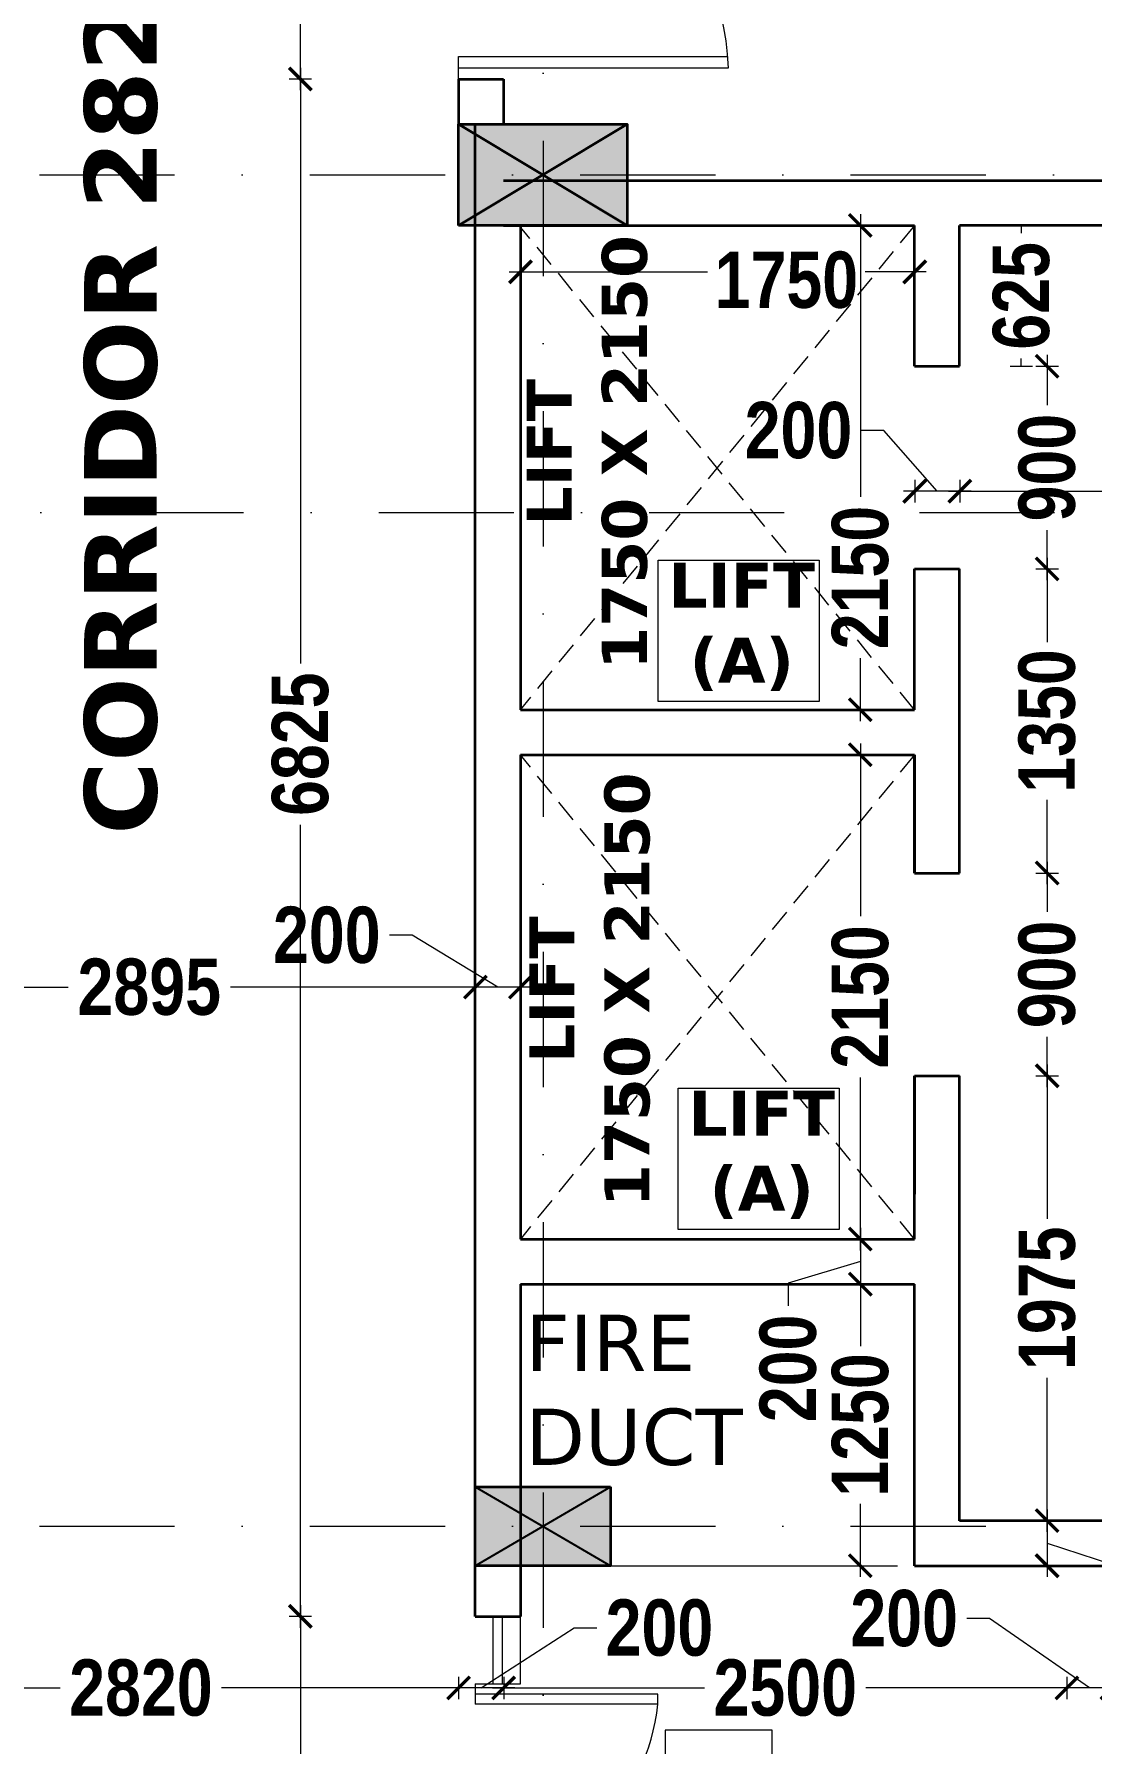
# Model space of a CAD drawing. Header units: millimetres. Extents: x -3092155 to 4513934, y -12317808 to 1850003.
# Drawn here: x -402592 to -397898, y -5524752 to -5517162 of the extents above; entities that cross this region are included whole.
import ezdxf

# ---------------------------------------------------------------- set-up
doc = ezdxf.new("R2010")
doc.units = ezdxf.units.MM
doc.header["$LTSCALE"] = 2
doc.header["$MEASUREMENT"] = 0
doc.header["$PDMODE"] = 34
doc.header["$PDSIZE"] = 500
doc.linetypes.add('DASHDOT', pattern=[1, 0.5, -0.25, 0, -0.25])
doc.linetypes.add('HIDDEN', pattern=[0.375, 0.25, -0.125])
for name, color, linetype, lineweight in [('coloumn', 10, 'Continuous', 35), ('D DIM', 250, 'Continuous', 9), ('DOOR', 27, 'Continuous', 5), ('DW2', 10, 'Continuous', 9), ('glass', 5, 'Continuous', 15), ('GRID', 251, 'DASHDOT', 5), ('SILL', 74, 'Continuous', 9), ('STAIR', 252, 'Continuous', 9), ('TEXT', 7, 'Continuous', 13), ('W1', 162, 'Continuous', 5), ('WAll', 250, 'Continuous', 35)]:
    doc.layers.add(name, color=color, linetype=linetype, lineweight=lineweight)
doc.styles.add('INNER DIM', font='ARIALNB.TTF', dxfattribs={"height": 250})
doc.styles.add('style2', font='verdana.ttf')
doc.dimstyles.new('external final', dxfattribs={"dimscale": 0, "dimtxt": 250, "dimasz": 100, "dimexe": 50, "dimexo": 50, "dimgap": 50, "dimtad": 0, "dimdec": 0, "dimzin": 0, "dimdsep": 46, "dimtxsty": 'INNER DIM', "dimblk": 'ARCHTICK', "dimcen": 100, "dimdle": 50, "dimclrd": 256, "dimclre": 256, "dimclrt": 256, "dimadec": 0, "dimazin": 0, "dimtfac": 1, "dimtdec": 0, "dimtix": 1, "dimtmove": 1, "dimatfit": 3, "dimfxl": 50, "dimfxlon": 1, "dimtolj": 1, "dimtzin": 0, "dimlwd": -1, "dimlwe": -1, "dimarcsym": 1})

# ---------------------------------------------------------------- blocks, each defined once
blk = doc.blocks.new('A$C378B1DF0')
at = {"layer": 'DOOR', "ltscale": 0.1}
for p, q in [((1100, 0), (1100, 1195.8)), ((1150, 0), (1150, 1199)), ((1200, 0), (1100, 0))]:
    blk.add_line(p, q, dxfattribs=at)
blk.add_arc((1200, 0), 1200, 92.38802, 180, dxfattribs=at)
blk = doc.blocks.new('1000 DOOR R')
at = {"layer": 'DOOR', "color": 252, "ltscale": 200}
for p, q in [((-900, -900), (0, -900)), ((-900, -900), (-900, -950)), ((0, -1000), (0, -900)), ((-900, -950), (0, -950))]:
    blk.add_line(p, q, dxfattribs=at)
blk.add_arc((96.2, -1003), 1001.5, 95.46124, 174.09882, dxfattribs=at)
blk = doc.blocks.new('A$C44E84F5B')
at = {"layer": 'SILL', "ltscale": 0.1, "extrusion": (0, 0, -1), "xscale": -0.8999999999990947, "yscale": 0.8999999999990947, "zscale": -0.900000000403865, "rotation": 180}
blk.add_blockref('1000 DOOR R', (0, 900), dxfattribs=at)
at = {"layer": 'SILL', "ltscale": 0.1, "extrusion": (0, 0, -1), "xscale": 0.8999999999990947, "yscale": 0.8999999999990947, "zscale": -0.900000000403865}
blk.add_blockref('1000 DOOR R', (0, 900), dxfattribs=at)
blk = doc.blocks.new('_ArchTick')
at = {"color": 0, "linetype": 'ByBlock', "const_width": 0.15}
blk.add_lwpolyline([(-0.5, -0.5), (0.5, 0.5)], dxfattribs=at)
blk = doc.blocks.new('*D337')
at = {"layer": 'D DIM', "ltscale": 100, "transparency": 16777216}
for p, q in [((-398352.8, -5524195.2), (-398452.8, -5524195.2)), ((-397908.5, -5524503.7), (-398352.8, -5524195.2)), ((-398008.5, -5524453.7), (-398008.5, -5524553.7)), ((-397808.5, -5524453.7), (-397808.5, -5524553.7)), ((-397758.5, -5524503.7), (-398058.5, -5524503.7))]:
    blk.add_line(p, q, dxfattribs=at)
at = {"layer": 'Defpoints', "color": 0, "lineweight": 50, "ltscale": 100, "transparency": 16777216}
for p in [(-398008.5, -5523961.2), (-397808.5, -5523961.2), (-398008.5, -5524503.7)]:
    blk.add_point(p, dxfattribs=at)
at = {"layer": 'D DIM', "ltscale": 100, "transparency": 16777216, "xscale": 100, "yscale": 100, "zscale": 100, "rotation": 180}
blk.add_blockref('_ArchTick', (-398008.5, -5524503.7), dxfattribs=at)
at = {"layer": 'D DIM', "ltscale": 100, "transparency": 16777216, "xscale": 100, "yscale": 100, "zscale": 100}
blk.add_blockref('_ArchTick', (-397808.5, -5524503.7), dxfattribs=at)
at = {"layer": 'D DIM', "ltscale": 100, "transparency": 16777216, "insert": (-398731.1, -5524195.2), "char_height": 250, "attachment_point": 5, "style": 'INNER DIM'}
blk.add_mtext('\\A1;200', dxfattribs=at)
blk = doc.blocks.new('*D338')
at = {"layer": 'D DIM', "ltscale": 100, "transparency": 16777216}
for p, q in [((-400508.5, -5524453.7), (-400508.5, -5524553.7)), ((-398008.5, -5524453.7), (-398008.5, -5524553.7)), ((-400558.5, -5524503.7), (-399616.5, -5524503.7)), ((-397958.5, -5524503.7), (-398900.5, -5524503.7))]:
    blk.add_line(p, q, dxfattribs=at)
at = {"layer": 'Defpoints', "color": 0, "lineweight": 50, "ltscale": 100, "transparency": 16777216}
for p in [(-400508.5, -5523961.2), (-398008.5, -5523961.2), (-400508.5, -5524503.7)]:
    blk.add_point(p, dxfattribs=at)
at = {"layer": 'D DIM', "ltscale": 100, "transparency": 16777216, "xscale": 100, "yscale": 100, "zscale": 100, "rotation": 180}
blk.add_blockref('_ArchTick', (-400508.5, -5524503.7), dxfattribs=at)
at = {"layer": 'D DIM', "ltscale": 100, "transparency": 16777216, "xscale": 100, "yscale": 100, "zscale": 100}
blk.add_blockref('_ArchTick', (-398008.5, -5524503.7), dxfattribs=at)
at = {"layer": 'D DIM', "ltscale": 100, "transparency": 16777216, "insert": (-399258.5, -5524503.7), "char_height": 250, "attachment_point": 5, "style": 'INNER DIM'}
blk.add_mtext('\\A1;2500', dxfattribs=at)
blk = doc.blocks.new('*D339')
at = {"layer": 'D DIM', "ltscale": 100, "transparency": 16777216}
for p, q in [((-400608.5, -5524503.7), (-400195.6, -5524237.4)), ((-400195.6, -5524237.4), (-400095.6, -5524237.4)), ((-400708.5, -5524453.7), (-400708.5, -5524553.7)), ((-400508.5, -5524453.7), (-400508.5, -5524553.7)), ((-400458.5, -5524503.7), (-400758.5, -5524503.7))]:
    blk.add_line(p, q, dxfattribs=at)
at = {"layer": 'Defpoints', "color": 0, "lineweight": 50, "ltscale": 100, "transparency": 16777216}
for p in [(-400508.5, -5523961.2), (-400708.5, -5524186.2), (-400708.5, -5524503.7)]:
    blk.add_point(p, dxfattribs=at)
at = {"layer": 'D DIM', "ltscale": 100, "transparency": 16777216, "xscale": 100, "yscale": 100, "zscale": 100, "rotation": 180}
blk.add_blockref('_ArchTick', (-400708.5, -5524503.7), dxfattribs=at)
at = {"layer": 'D DIM', "ltscale": 100, "transparency": 16777216, "xscale": 100, "yscale": 100, "zscale": 100}
blk.add_blockref('_ArchTick', (-400508.5, -5524503.7), dxfattribs=at)
at = {"layer": 'D DIM', "ltscale": 100, "transparency": 16777216, "insert": (-399817.3, -5524237.4), "char_height": 250, "attachment_point": 5, "style": 'INNER DIM'}
blk.add_mtext('\\A1;200', dxfattribs=at)
blk = doc.blocks.new('*D340')
at = {"layer": 'D DIM', "ltscale": 100, "transparency": 16777216}
for p, q in [((-403528.5, -5524453.7), (-403528.5, -5524553.7)), ((-400708.5, -5524453.7), (-400708.5, -5524553.7)), ((-403578.5, -5524503.7), (-402476.5, -5524503.7)), ((-400658.5, -5524503.7), (-401760.5, -5524503.7))]:
    blk.add_line(p, q, dxfattribs=at)
at = {"layer": 'Defpoints', "color": 0, "lineweight": 50, "ltscale": 100, "transparency": 16777216}
for p in [(-403528.5, -5524011.2), (-400708.5, -5524186.2), (-403528.5, -5524503.7)]:
    blk.add_point(p, dxfattribs=at)
at = {"layer": 'D DIM', "ltscale": 100, "transparency": 16777216, "xscale": 100, "yscale": 100, "zscale": 100, "rotation": 180}
blk.add_blockref('_ArchTick', (-403528.5, -5524503.7), dxfattribs=at)
at = {"layer": 'D DIM', "ltscale": 100, "transparency": 16777216, "xscale": 100, "yscale": 100, "zscale": 100}
blk.add_blockref('_ArchTick', (-400708.5, -5524503.7), dxfattribs=at)
at = {"layer": 'D DIM', "ltscale": 100, "transparency": 16777216, "insert": (-402118.5, -5524503.7), "char_height": 250, "attachment_point": 5, "style": 'INNER DIM'}
blk.add_mtext('\\A1;2820', dxfattribs=at)
blk = doc.blocks.new('*D373')
at = {"layer": 'D DIM', "ltscale": 100, "transparency": 16777216}
for p, q in [((-397232.9, -5511711.2), (-397232.9, -5514430.7)), ((-397282.9, -5511761.2), (-397182.9, -5511761.2)), ((-397232.9, -5517861.2), (-397232.9, -5515141.7)), ((-397282.9, -5517811.2), (-397182.9, -5517811.2))]:
    blk.add_line(p, q, dxfattribs=at)
at = {"layer": 'Defpoints', "color": 0, "lineweight": 50, "ltscale": 100, "transparency": 16777216}
for p in [(-398008.1, -5511761.2), (-397232.9, -5511761.2), (-397814.7, -5517811.2)]:
    blk.add_point(p, dxfattribs=at)
at = {"layer": 'D DIM', "ltscale": 100, "transparency": 16777216, "xscale": 100, "yscale": 100, "zscale": 100}
for p, rotation in [((-397232.9, -5511761.2), 90), ((-397232.9, -5517811.2), 270)]:
    blk.add_blockref('_ArchTick', p, dxfattribs=dict(at, rotation=rotation))
at = {"layer": 'D DIM', "ltscale": 100, "transparency": 16777216, "insert": (-397232.9, -5514786.2), "char_height": 250, "attachment_point": 5, "rotation": 90, "style": 'INNER DIM'}
blk.add_mtext('\\A1;6050', dxfattribs=at)
blk = doc.blocks.new('*D509')
at = {"layer": 'D DIM', "ltscale": 100, "transparency": 16777216}
for p, q in [((-401410.8, -5524136.2), (-401410.8, -5525028.2)), ((-401360.8, -5524186.2), (-401460.8, -5524186.2)), ((-401410.8, -5526636.2), (-401410.8, -5525744.2)), ((-401360.8, -5526586.2), (-401460.8, -5526586.2))]:
    blk.add_line(p, q, dxfattribs=at)
at = {"layer": 'Defpoints', "color": 0, "lineweight": 50, "ltscale": 100, "transparency": 16777216}
for p in [(-401410.8, -5524186.2), (-400708.5, -5524186.2), (-400708.5, -5526586.2)]:
    blk.add_point(p, dxfattribs=at)
at = {"layer": 'D DIM', "ltscale": 100, "transparency": 16777216, "xscale": 100, "yscale": 100, "zscale": 100}
for p, rotation in [((-401410.8, -5524186.2), 90), ((-401410.8, -5526586.2), 270)]:
    blk.add_blockref('_ArchTick', p, dxfattribs=dict(at, rotation=rotation))
at = {"layer": 'D DIM', "ltscale": 100, "transparency": 16777216, "insert": (-401410.8, -5525386.2), "char_height": 250, "attachment_point": 5, "rotation": 90, "style": 'INNER DIM'}
blk.add_mtext('\\A1;2400', dxfattribs=at)
blk = doc.blocks.new('*D510')
at = {"layer": 'D DIM', "ltscale": 100, "transparency": 16777216}
for p, q in [((-401410.8, -5517311.2), (-401410.8, -5519955.8)), ((-401360.8, -5517361.2), (-401460.8, -5517361.2)), ((-401410.8, -5524236.2), (-401410.8, -5520672.1)), ((-401360.8, -5524186.2), (-401460.8, -5524186.2))]:
    blk.add_line(p, q, dxfattribs=at)
at = {"layer": 'Defpoints', "color": 0, "lineweight": 50, "ltscale": 100, "transparency": 16777216}
for p in [(-401410.8, -5517361.2), (-400708.5, -5517361.2), (-400708.5, -5524186.2)]:
    blk.add_point(p, dxfattribs=at)
at = {"layer": 'D DIM', "ltscale": 100, "transparency": 16777216, "xscale": 100, "yscale": 100, "zscale": 100}
for p, rotation in [((-401410.8, -5517361.2), 90), ((-401410.8, -5524186.2), 270)]:
    blk.add_blockref('_ArchTick', p, dxfattribs=dict(at, rotation=rotation))
at = {"layer": 'D DIM', "ltscale": 100, "transparency": 16777216, "insert": (-401410.8, -5520314), "char_height": 250, "attachment_point": 5, "rotation": 90, "style": 'INNER DIM'}
blk.add_mtext('\\A1;6825', dxfattribs=at)
blk = doc.blocks.new('*D511')
at = {"layer": 'D DIM', "ltscale": 100, "transparency": 16777216}
for p, q in [((-401410.8, -5516111.2), (-401410.8, -5516411)), ((-401360.8, -5516161.2), (-401460.8, -5516161.2)), ((-401410.8, -5517411.2), (-401410.8, -5517111.4)), ((-401360.8, -5517361.2), (-401460.8, -5517361.2))]:
    blk.add_line(p, q, dxfattribs=at)
at = {"layer": 'Defpoints', "color": 0, "lineweight": 50, "ltscale": 100, "transparency": 16777216}
for p in [(-401410.8, -5516161.2), (-400708.5, -5516161.2), (-400708.5, -5517361.2)]:
    blk.add_point(p, dxfattribs=at)
at = {"layer": 'D DIM', "ltscale": 100, "transparency": 16777216, "xscale": 100, "yscale": 100, "zscale": 100}
for p, rotation in [((-401410.8, -5516161.2), 90), ((-401410.8, -5517361.2), 270)]:
    blk.add_blockref('_ArchTick', p, dxfattribs=dict(at, rotation=rotation))
at = {"layer": 'D DIM', "ltscale": 100, "transparency": 16777216, "insert": (-401410.8, -5516761.2), "char_height": 250, "attachment_point": 5, "rotation": 90, "style": 'INNER DIM'}
blk.add_mtext('\\A1;1200', dxfattribs=at)
blk = doc.blocks.new('S.F')
at = {"layer": 'coloumn', "ltscale": 100}
for points in [[(85710.5, -5826206.2), (85710.5, -5825756.2), (84960.5, -5825756.2), (84960.5, -5826206.2)], [(85635.5, -5831806.2), (85635.5, -5832156.2), (85035.5, -5832156.2), (85035.5, -5831806.2)]]:
    blk.add_hatch(color=256, dxfattribs=at).paths.add_polyline_path(points)
for p, q in [((84960.5, -5826206.2), (84960.5, -5825756.2)), ((84960.5, -5825756.2), (85710.5, -5825756.2)), ((85710.5, -5825756.2), (85710.5, -5826206.2)), ((85710.5, -5826206.2), (84960.5, -5826206.2))]:
    blk.add_line(p, q, dxfattribs=at)
at = {"layer": 'coloumn', "lineweight": 25, "ltscale": 100}
for p, q in [((85035.5, -5832156.2), (85635.5, -5831806.2)), ((85035.5, -5831806.2), (85635.5, -5832156.2))]:
    blk.add_line(p, q, dxfattribs=at)
at = {"layer": 'coloumn', "ltscale": 100}
blk.add_lwpolyline([(85710.5, -5826206.2), (84960.5, -5825756.2), (85710.5, -5825756.2), (84960.5, -5826206.2)], dxfattribs=at)
blk.add_lwpolyline([(85635.5, -5831806.2), (85635.5, -5832156.2), (85035.5, -5832156.2), (85035.5, -5831806.2)], close=True, dxfattribs=at)
blk = doc.blocks.new('*D1051')
at = {"layer": 'D DIM', "ltscale": 100, "transparency": 16777216}
for p, q in [((-400915.2, -5521162.1), (-401015.2, -5521162.1)), ((-400533.8, -5521392.5), (-400915.2, -5521162.1)), ((-400633.6, -5521342.5), (-400633.6, -5521442.5)), ((-400433.9, -5521342.5), (-400433.9, -5521442.5)), ((-400383.9, -5521392.5), (-400683.6, -5521392.5))]:
    blk.add_line(p, q, dxfattribs=at)
at = {"layer": 'Defpoints', "color": 0, "lineweight": 50, "ltscale": 100, "transparency": 16777216}
for p in [(-400633.6, -5520583.4), (-400433.9, -5520611.2), (-400633.6, -5521392.5)]:
    blk.add_point(p, dxfattribs=at)
at = {"layer": 'D DIM', "ltscale": 100, "transparency": 16777216, "xscale": 100, "yscale": 100, "zscale": 100, "rotation": 180}
blk.add_blockref('_ArchTick', (-400633.6, -5521392.5), dxfattribs=at)
at = {"layer": 'D DIM', "ltscale": 100, "transparency": 16777216, "xscale": 100, "yscale": 100, "zscale": 100}
blk.add_blockref('_ArchTick', (-400433.9, -5521392.5), dxfattribs=at)
at = {"layer": 'D DIM', "ltscale": 100, "transparency": 16777216, "insert": (-401293.6, -5521162.1), "char_height": 250, "attachment_point": 5, "style": 'INNER DIM'}
blk.add_mtext('\\A1;200', dxfattribs=at)
blk = doc.blocks.new('*D1052')
at = {"layer": 'D DIM', "ltscale": 100, "transparency": 16777216}
for p, q in [((-403529.4, -5521342.5), (-403529.4, -5521442.5)), ((-400633.6, -5521342.5), (-400633.6, -5521442.5)), ((-403579.4, -5521392.5), (-402442.1, -5521392.5)), ((-400583.6, -5521392.5), (-401720.9, -5521392.5))]:
    blk.add_line(p, q, dxfattribs=at)
at = {"layer": 'Defpoints', "color": 0, "lineweight": 50, "ltscale": 100, "transparency": 16777216}
for p in [(-403529.4, -5520411.2), (-400633.6, -5520583.4), (-403529.4, -5521392.5)]:
    blk.add_point(p, dxfattribs=at)
at = {"layer": 'D DIM', "ltscale": 100, "transparency": 16777216, "xscale": 100, "yscale": 100, "zscale": 100, "rotation": 180}
blk.add_blockref('_ArchTick', (-403529.4, -5521392.5), dxfattribs=at)
at = {"layer": 'D DIM', "ltscale": 100, "transparency": 16777216, "xscale": 100, "yscale": 100, "zscale": 100}
blk.add_blockref('_ArchTick', (-400633.6, -5521392.5), dxfattribs=at)
at = {"layer": 'D DIM', "ltscale": 100, "transparency": 16777216, "insert": (-402081.5, -5521392.5), "char_height": 250, "attachment_point": 5, "style": 'INNER DIM'}
blk.add_mtext('\\A1;2895', dxfattribs=at)
blk = doc.blocks.new('*D1071')
at = {"layer": 'D DIM', "ltscale": 100, "transparency": 16777216}
for p, q in [((-398483.9, -5519141.2), (-398483.9, -5519241.2)), ((-394309.4, -5519141.2), (-394309.4, -5519241.2)), ((-398533.9, -5519191.2), (-396758.2, -5519191.2)), ((-394259.4, -5519191.2), (-396035.1, -5519191.2))]:
    blk.add_line(p, q, dxfattribs=at)
at = {"layer": 'Defpoints', "color": 0, "lineweight": 50, "ltscale": 100, "transparency": 16777216}
for p in [(-394309.4, -5518161.2), (-398483.9, -5518636.2), (-398483.9, -5519191.2)]:
    blk.add_point(p, dxfattribs=at)
at = {"layer": 'D DIM', "ltscale": 100, "transparency": 16777216, "xscale": 100, "yscale": 100, "zscale": 100, "rotation": 180}
blk.add_blockref('_ArchTick', (-398483.9, -5519191.2), dxfattribs=at)
at = {"layer": 'D DIM', "ltscale": 100, "transparency": 16777216, "xscale": 100, "yscale": 100, "zscale": 100}
blk.add_blockref('_ArchTick', (-394309.4, -5519191.2), dxfattribs=at)
at = {"layer": 'D DIM', "ltscale": 100, "transparency": 16777216, "insert": (-396396.7, -5519191.2), "char_height": 250, "attachment_point": 5, "style": 'INNER DIM'}
blk.add_mtext('\\A1;4175', dxfattribs=at)
blk = doc.blocks.new('*D1072')
at = {"layer": 'D DIM', "ltscale": 100, "transparency": 16777216}
for p, q in [((-400483.9, -5518217.5), (-399604, -5518217.5)), ((-400433.9, -5518167.5), (-400433.9, -5518267.5)), ((-398633.9, -5518217.5), (-398903.5, -5518217.5)), ((-398683.9, -5518267.5), (-398683.9, -5518167.5))]:
    blk.add_line(p, q, dxfattribs=at)
at = {"layer": 'Defpoints', "color": 0, "lineweight": 50, "ltscale": 100, "transparency": 16777216}
for p in [(-400433.9, -5518011.2), (-400433.9, -5518217.5), (-398683.9, -5518636.2)]:
    blk.add_point(p, dxfattribs=at)
at = {"layer": 'D DIM', "ltscale": 100, "transparency": 16777216, "xscale": 100, "yscale": 100, "zscale": 100, "rotation": 180}
blk.add_blockref('_ArchTick', (-400433.9, -5518217.5), dxfattribs=at)
at = {"layer": 'D DIM', "ltscale": 100, "transparency": 16777216, "xscale": 100, "yscale": 100, "zscale": 100}
blk.add_blockref('_ArchTick', (-398683.9, -5518217.5), dxfattribs=at)
at = {"layer": 'D DIM', "ltscale": 100, "transparency": 16777216, "insert": (-399253.8, -5518254), "char_height": 250, "attachment_point": 5, "style": 'INNER DIM'}
blk.add_mtext('\\A1;1750', dxfattribs=at)
blk = doc.blocks.new('*D1073')
at = {"layer": 'D DIM', "ltscale": 100, "transparency": 16777216}
for p, q in [((-398821.8, -5518921.5), (-398921.8, -5518921.5)), ((-398583.9, -5519191.2), (-398821.8, -5518921.5)), ((-398683.9, -5519141.2), (-398683.9, -5519241.2)), ((-398483.9, -5519141.2), (-398483.9, -5519241.2)), ((-398433.9, -5519191.2), (-398733.9, -5519191.2))]:
    blk.add_line(p, q, dxfattribs=at)
at = {"layer": 'Defpoints', "color": 0, "lineweight": 50, "ltscale": 100, "transparency": 16777216}
for p in [(-398683.9, -5518636.2), (-398483.9, -5518636.2), (-398683.9, -5519191.2)]:
    blk.add_point(p, dxfattribs=at)
at = {"layer": 'D DIM', "ltscale": 100, "transparency": 16777216, "xscale": 100, "yscale": 100, "zscale": 100, "rotation": 180}
blk.add_blockref('_ArchTick', (-398683.9, -5519191.2), dxfattribs=at)
at = {"layer": 'D DIM', "ltscale": 100, "transparency": 16777216, "xscale": 100, "yscale": 100, "zscale": 100}
blk.add_blockref('_ArchTick', (-398483.9, -5519191.2), dxfattribs=at)
at = {"layer": 'D DIM', "ltscale": 100, "transparency": 16777216, "insert": (-399200.1, -5518921.5), "char_height": 250, "attachment_point": 5, "style": 'INNER DIM'}
blk.add_mtext('\\A1;200', dxfattribs=at)
blk = doc.blocks.new('*D1074')
at = {"layer": 'D DIM', "ltscale": 100, "transparency": 16777216}
for p, q in [((-398260.9, -5518011.2), (-398160.9, -5518011.2)), ((-398210.9, -5518011.2), (-398210.9, -5518045.2)), ((-398210.9, -5518636.2), (-398210.9, -5518602.2)), ((-398260.9, -5518636.2), (-398160.9, -5518636.2))]:
    blk.add_line(p, q, dxfattribs=at)
at = {"layer": 'Defpoints', "color": 0, "lineweight": 50, "ltscale": 100, "transparency": 16777216}
for p in [(-398559.4, -5518011.2), (-398483.9, -5518636.2), (-398210.9, -5518636.2)]:
    blk.add_point(p, dxfattribs=at)
at = {"layer": 'D DIM', "ltscale": 100, "transparency": 16777216, "insert": (-398210.9, -5518323.7), "char_height": 250, "attachment_point": 5, "rotation": 90, "style": 'INNER DIM'}
blk.add_mtext('\\A1;625', dxfattribs=at)
blk = doc.blocks.new('*D1075')
at = {"layer": 'D DIM', "ltscale": 100, "transparency": 16777216}
for p, q in [((-398096.4, -5518586.2), (-398096.4, -5518808.8)), ((-398146.4, -5518636.2), (-398046.4, -5518636.2)), ((-398096.4, -5519586.2), (-398096.4, -5519363.6)), ((-398146.4, -5519536.2), (-398046.4, -5519536.2))]:
    blk.add_line(p, q, dxfattribs=at)
at = {"layer": 'Defpoints', "color": 0, "lineweight": 50, "ltscale": 100, "transparency": 16777216}
for p in [(-398483.9, -5518636.2), (-398483.9, -5519536.2), (-398096.4, -5519536.2)]:
    blk.add_point(p, dxfattribs=at)
at = {"layer": 'D DIM', "ltscale": 100, "transparency": 16777216, "xscale": 100, "yscale": 100, "zscale": 100}
for p, rotation in [((-398096.4, -5518636.2), 90), ((-398096.4, -5519536.2), 270)]:
    blk.add_blockref('_ArchTick', p, dxfattribs=dict(at, rotation=rotation))
at = {"layer": 'D DIM', "ltscale": 100, "transparency": 16777216, "insert": (-398096.4, -5519086.2), "char_height": 250, "attachment_point": 5, "rotation": 90, "style": 'INNER DIM'}
blk.add_mtext('\\A1;900', dxfattribs=at)
blk = doc.blocks.new('*D1076')
at = {"layer": 'D DIM', "ltscale": 100, "transparency": 16777216}
for p, q in [((-398096.4, -5519486.2), (-398096.4, -5519861)), ((-398146.4, -5519536.2), (-398046.4, -5519536.2)), ((-398096.4, -5520936.2), (-398096.4, -5520561.4)), ((-398146.4, -5520886.2), (-398046.4, -5520886.2))]:
    blk.add_line(p, q, dxfattribs=at)
at = {"layer": 'Defpoints', "color": 0, "lineweight": 50, "ltscale": 100, "transparency": 16777216}
for p in [(-398483.9, -5519536.2), (-398483.9, -5520886.2), (-398096.4, -5520886.2)]:
    blk.add_point(p, dxfattribs=at)
at = {"layer": 'D DIM', "ltscale": 100, "transparency": 16777216, "xscale": 100, "yscale": 100, "zscale": 100}
for p, rotation in [((-398096.4, -5519536.2), 90), ((-398096.4, -5520886.2), 270)]:
    blk.add_blockref('_ArchTick', p, dxfattribs=dict(at, rotation=rotation))
at = {"layer": 'D DIM', "ltscale": 100, "transparency": 16777216, "insert": (-398096.4, -5520211.2), "char_height": 250, "attachment_point": 5, "rotation": 90, "style": 'INNER DIM'}
blk.add_mtext('\\A1;1350', dxfattribs=at)
blk = doc.blocks.new('*D1077')
at = {"layer": 'D DIM', "ltscale": 100, "transparency": 16777216}
for p, q in [((-398146.4, -5520886.2), (-398046.4, -5520886.2)), ((-398096.4, -5520836.2), (-398096.4, -5521058.8)), ((-398096.4, -5521836.2), (-398096.4, -5521613.6)), ((-398146.4, -5521786.2), (-398046.4, -5521786.2))]:
    blk.add_line(p, q, dxfattribs=at)
at = {"layer": 'Defpoints', "color": 0, "lineweight": 50, "ltscale": 100, "transparency": 16777216}
for p in [(-398483.9, -5520886.2), (-398483.9, -5521786.2), (-398096.4, -5521786.2)]:
    blk.add_point(p, dxfattribs=at)
at = {"layer": 'D DIM', "ltscale": 100, "transparency": 16777216, "xscale": 100, "yscale": 100, "zscale": 100}
for p, rotation in [((-398096.4, -5520886.2), 90), ((-398096.4, -5521786.2), 270)]:
    blk.add_blockref('_ArchTick', p, dxfattribs=dict(at, rotation=rotation))
at = {"layer": 'D DIM', "ltscale": 100, "transparency": 16777216, "insert": (-398096.4, -5521336.2), "char_height": 250, "attachment_point": 5, "rotation": 90, "style": 'INNER DIM'}
blk.add_mtext('\\A1;900', dxfattribs=at)
blk = doc.blocks.new('*D1078')
at = {"layer": 'D DIM', "ltscale": 100, "transparency": 16777216}
for p, q in [((-398146.4, -5521786.2), (-398046.4, -5521786.2)), ((-398096.4, -5521736.2), (-398096.4, -5522420.8)), ((-398096.4, -5523811.2), (-398096.4, -5523126.6)), ((-398146.4, -5523761.2), (-398046.4, -5523761.2))]:
    blk.add_line(p, q, dxfattribs=at)
at = {"layer": 'Defpoints', "color": 0, "lineweight": 50, "ltscale": 100, "transparency": 16777216}
for p in [(-398483.9, -5521786.2), (-398483.9, -5523761.2), (-398096.4, -5523761.2)]:
    blk.add_point(p, dxfattribs=at)
at = {"layer": 'D DIM', "ltscale": 100, "transparency": 16777216, "xscale": 100, "yscale": 100, "zscale": 100}
for p, rotation in [((-398096.4, -5521786.2), 90), ((-398096.4, -5523761.2), 270)]:
    blk.add_blockref('_ArchTick', p, dxfattribs=dict(at, rotation=rotation))
at = {"layer": 'D DIM', "ltscale": 100, "transparency": 16777216, "insert": (-398096.4, -5522773.7), "char_height": 250, "attachment_point": 5, "rotation": 90, "style": 'INNER DIM'}
blk.add_mtext('\\A1;1975', dxfattribs=at)
blk = doc.blocks.new('*D1079')
at = {"layer": 'D DIM', "ltscale": 100, "transparency": 16777216}
for p, q in [((-398146.4, -5523761.2), (-398046.4, -5523761.2)), ((-398096.4, -5523711.2), (-398096.4, -5524011.2)), ((-398096.4, -5523861.2), (-397651.3, -5524006)), ((-398146.4, -5523961.2), (-398046.4, -5523961.2)), ((-397651.3, -5524006), (-397651.3, -5524106))]:
    blk.add_line(p, q, dxfattribs=at)
at = {"layer": 'Defpoints', "color": 0, "lineweight": 50, "ltscale": 100, "transparency": 16777216}
for p in [(-398483.9, -5523761.2), (-398683.9, -5523961.2), (-398096.4, -5523961.2)]:
    blk.add_point(p, dxfattribs=at)
at = {"layer": 'D DIM', "ltscale": 100, "transparency": 16777216, "xscale": 100, "yscale": 100, "zscale": 100}
for p, rotation in [((-398096.4, -5523761.2), 90), ((-398096.4, -5523961.2), 270)]:
    blk.add_blockref('_ArchTick', p, dxfattribs=dict(at, rotation=rotation))
at = {"layer": 'D DIM', "ltscale": 100, "transparency": 16777216, "insert": (-397651.3, -5524384.4), "char_height": 250, "attachment_point": 5, "rotation": 90, "style": 'INNER DIM'}
blk.add_mtext('\\A1;200', dxfattribs=at)
blk = doc.blocks.new('*D1080')
at = {"layer": 'D DIM', "ltscale": 100, "transparency": 16777216}
for p, q in [((-398975.4, -5518011.2), (-398875.4, -5518011.2)), ((-398925.4, -5517961.2), (-398925.4, -5519216.5)), ((-398925.4, -5520211.2), (-398925.4, -5519932.5)), ((-398975.4, -5520161.2), (-398875.4, -5520161.2))]:
    blk.add_line(p, q, dxfattribs=at)
at = {"layer": 'Defpoints', "color": 0, "lineweight": 50, "ltscale": 100, "transparency": 16777216}
for p in [(-399211.9, -5518011.2), (-399211.9, -5520161.2), (-398925.4, -5520161.2)]:
    blk.add_point(p, dxfattribs=at)
at = {"layer": 'D DIM', "ltscale": 100, "transparency": 16777216, "xscale": 100, "yscale": 100, "zscale": 100}
for p, rotation in [((-398925.4, -5518011.2), 90), ((-398925.4, -5520161.2), 270)]:
    blk.add_blockref('_ArchTick', p, dxfattribs=dict(at, rotation=rotation))
at = {"layer": 'D DIM', "ltscale": 100, "transparency": 16777216, "insert": (-398925.4, -5519574.5), "char_height": 250, "attachment_point": 5, "rotation": 90, "style": 'INNER DIM'}
blk.add_mtext('\\A1;2150', dxfattribs=at)
blk = doc.blocks.new('*D1081')
at = {"layer": 'D DIM', "ltscale": 100, "transparency": 16777216}
for p, q in [((-398975.4, -5520361.2), (-398875.4, -5520361.2)), ((-398925.4, -5520311.2), (-398925.4, -5521078.2)), ((-398925.4, -5522561.2), (-398925.4, -5521794.2)), ((-398975.4, -5522511.2), (-398875.4, -5522511.2))]:
    blk.add_line(p, q, dxfattribs=at)
at = {"layer": 'Defpoints', "color": 0, "lineweight": 50, "ltscale": 100, "transparency": 16777216}
for p in [(-399232.8, -5520361.2), (-399232.8, -5522511.2), (-398925.4, -5522511.2)]:
    blk.add_point(p, dxfattribs=at)
at = {"layer": 'D DIM', "ltscale": 100, "transparency": 16777216, "xscale": 100, "yscale": 100, "zscale": 100}
for p, rotation in [((-398925.4, -5520361.2), 90), ((-398925.4, -5522511.2), 270)]:
    blk.add_blockref('_ArchTick', p, dxfattribs=dict(at, rotation=rotation))
at = {"layer": 'D DIM', "ltscale": 100, "transparency": 16777216, "insert": (-398925.4, -5521436.2), "char_height": 250, "attachment_point": 5, "rotation": 90, "style": 'INNER DIM'}
blk.add_mtext('\\A1;2150', dxfattribs=at)
blk = doc.blocks.new('*D1082')
at = {"layer": 'D DIM', "ltscale": 100, "transparency": 16777216}
for p, q in [((-398925.4, -5522461.2), (-398925.4, -5522761.2)), ((-398975.4, -5522511.2), (-398875.4, -5522511.2)), ((-398925.4, -5522611.2), (-399245.9, -5522707)), ((-399245.9, -5522707), (-399245.9, -5522807)), ((-398975.4, -5522711.2), (-398875.4, -5522711.2))]:
    blk.add_line(p, q, dxfattribs=at)
at = {"layer": 'Defpoints', "color": 0, "lineweight": 50, "ltscale": 100, "transparency": 16777216}
for p in [(-399351.8, -5522511.2), (-399351.8, -5522711.2), (-398925.4, -5522711.2)]:
    blk.add_point(p, dxfattribs=at)
at = {"layer": 'D DIM', "ltscale": 100, "transparency": 16777216, "xscale": 100, "yscale": 100, "zscale": 100}
for p, rotation in [((-398925.4, -5522511.2), 90), ((-398925.4, -5522711.2), 270)]:
    blk.add_blockref('_ArchTick', p, dxfattribs=dict(at, rotation=rotation))
at = {"layer": 'D DIM', "ltscale": 100, "transparency": 16777216, "insert": (-399245.9, -5523085.3), "char_height": 250, "attachment_point": 5, "rotation": 90, "style": 'INNER DIM'}
blk.add_mtext('\\A1;200', dxfattribs=at)
blk = doc.blocks.new('*D1083')
at = {"layer": 'D DIM', "ltscale": 100, "transparency": 16777216}
for p, q in [((-398975.4, -5522711.2), (-398875.4, -5522711.2)), ((-398925.4, -5522661.2), (-398925.4, -5522986)), ((-398925.4, -5524011.2), (-398925.4, -5523686.4)), ((-398975.4, -5523961.2), (-398875.4, -5523961.2))]:
    blk.add_line(p, q, dxfattribs=at)
at = {"layer": 'Defpoints', "color": 0, "lineweight": 50, "ltscale": 100, "transparency": 16777216}
for p in [(-399221.8, -5522711.2), (-399221.8, -5523961.2), (-398925.4, -5523961.2)]:
    blk.add_point(p, dxfattribs=at)
at = {"layer": 'D DIM', "ltscale": 100, "transparency": 16777216, "xscale": 100, "yscale": 100, "zscale": 100}
for p, rotation in [((-398925.4, -5522711.2), 90), ((-398925.4, -5523961.2), 270)]:
    blk.add_blockref('_ArchTick', p, dxfattribs=dict(at, rotation=rotation))
at = {"layer": 'D DIM', "ltscale": 100, "transparency": 16777216, "insert": (-398925.4, -5523336.2), "char_height": 250, "attachment_point": 5, "rotation": 90, "style": 'INNER DIM'}
blk.add_mtext('\\A1;1250', dxfattribs=at)
blk = doc.blocks.new('YH5YH')
at = {"layer": 'W1', "ltscale": 100}
blk.add_lwpolyline([(-503017, -5835238.1), (-503731.8, -5835238.1), (-503731.8, -5834610.9), (-503017, -5834610.9)], close=True, dxfattribs=at)
at = {"layer": 'W1', "ltscale": 100, "insert": (-503360.7, -5834621.7), "char_height": 200, "width": 641.269, "attachment_point": 2, "style": 'style2'}
blk.add_mtext('{\\fVerdana|b1|i0|c0|p34;LIFT (A)}', dxfattribs=at)

msp = doc.modelspace()

# ---------------------------------------------------------------- linework, layer by layer
at = {"layer": 'D DIM', "ltscale": 100}
msp.add_line((-400708.9, -5517361.2), (-400708.9, -5517561.2), dxfattribs=at)
at = {"layer": 'DW2', "ltscale": 100}
msp.add_lwpolyline([(-399791.8, -5524691.8), (-399791.8, -5526503.2), (-399316.2, -5526503.2), (-399316.2, -5524691.8)], close=True, dxfattribs=at)
at = {"layer": 'glass', "ltscale": 100}
for p, q in [((-400554.4, -5524486.2), (-400554.4, -5524186.2)), ((-400514.4, -5524486.2), (-400514.4, -5524186.2))]:
    msp.add_line(p, q, dxfattribs=at)
at = {"layer": 'GRID', "color": 5, "ltscale": 600}
msp.add_line((-400333.9, -5499634.4), (-400333.9, -5584428.2), dxfattribs=at)
at = {"layer": 'GRID', "color": 6, "ltscale": 600}
for p, q in [((-460173.8, -5517786.2), (-367334.4, -5517786.2)), ((-461068.2, -5519286.2), (-366440.7, -5519286.2)), ((-460173.8, -5523786.2), (-367334.4, -5523786.2))]:
    msp.add_line(p, q, dxfattribs=at)
at = {"layer": 'SILL', "ltscale": 100}
for p, q in [((-400434.4, -5524486.2), (-400434.4, -5523210.9)), ((-400634.4, -5524486.2), (-400434.4, -5524486.2))]:
    msp.add_line(p, q, dxfattribs=at)
at = {"layer": 'STAIR', "linetype": 'HIDDEN', "ltscale": 200}
for p, q in [((-398685.6, -5520161.2), (-400439, -5518011.2)), ((-398685.6, -5518011.2), (-400435.6, -5520161.2)), ((-398685.6, -5522511.2), (-400434.4, -5520361.2)), ((-398685.6, -5520361.2), (-400434.4, -5522511.2))]:
    msp.add_line(p, q, dxfattribs=at)
at = {"layer": 'STAIR', "ltscale": 100}
msp.add_line((-400509.8, -5523961.2), (-398759.8, -5523961.2), dxfattribs=at)
at = {"layer": 'WAll', "ltscale": 100}
for p, q in [((-400709.3, -5517361.2), (-400709.4, -5517561.2)), ((-400709.3, -5517361.2), (-400509.3, -5517361.2)), ((-400509.3, -5517361.2), (-400509.3, -5517561.2)), ((-400634.4, -5524186.2), (-400634.4, -5517561.2)), ((-400509.3, -5517811.2), (-388159.3, -5517811.2)), ((-400509.8, -5518011.2), (-398685.6, -5518011.2)), ((-400433.6, -5518011.2), (-400433.6, -5520161.2)), ((-398685.6, -5518636.2), (-398685.6, -5518011.2)), ((-394309.3, -5518011.2), (-398485.6, -5518011.2)), ((-398485.6, -5518636.2), (-398485.6, -5518011.2)), ((-398685.6, -5518636.2), (-398485.6, -5518636.2)), ((-398685.6, -5520161.2), (-398685.6, -5519536.2)), ((-398685.6, -5519536.2), (-398485.6, -5519536.2)), ((-398485.6, -5520886.2), (-398485.6, -5519536.2)), ((-400433.6, -5520161.2), (-398685.6, -5520161.2)), ((-400433.6, -5520361.2), (-400433.6, -5522511.2)), ((-400433.6, -5520361.2), (-398685.6, -5520361.2)), ((-398685.6, -5520361.2), (-398685.6, -5520886.2)), ((-398685.6, -5520886.2), (-398685.6, -5520361.2)), ((-398685.6, -5520886.2), (-398485.6, -5520886.2)), ((-398685.6, -5521786.2), (-398685.6, -5522311.2)), ((-398685.6, -5522511.2), (-398685.6, -5521786.2)), ((-398685.6, -5521786.2), (-398485.6, -5521786.2)), ((-398485.6, -5523761.2), (-398485.6, -5521786.2)), ((-400433.6, -5522511.2), (-398685.6, -5522511.2)), ((-400433.6, -5522711.2), (-400433.6, -5524186.2)), ((-400433.6, -5522711.2), (-398685.6, -5522711.2)), ((-398685.6, -5523961.2), (-398685.6, -5522711.2)), ((-400434.4, -5523210.9), (-400434.4, -5524186.2)), ((-397809.8, -5523761.2), (-398485.6, -5523761.2)), ((-398685.6, -5523961.2), (-397809.8, -5523961.2)), ((-400634.4, -5524186.2), (-400434.4, -5524186.2))]:
    msp.add_line(p, q, dxfattribs=at)

# ---------------------------------------------------------------- block references
at = {"layer": 'coloumn'}
msp.add_blockref('S.F', (-485670.2, 308195), dxfattribs=at)
at = {"layer": 'D DIM'}
for p in [(103908.9, 315113.9), (103997.4, 312769.6)]:
    msp.add_blockref('YH5YH', p, dxfattribs=at)
at = {"layer": 'DOOR', "ltscale": 100, "rotation": 270}
msp.add_blockref('A$C378B1DF0', (-400709.3, -5516161.2), dxfattribs=at)
at = {"layer": 'DOOR', "ltscale": 100}
msp.add_blockref('A$C44E84F5B', (-400634.4, -5526286.2), dxfattribs=at)

# ---------------------------------------------------------------- texts
at = {"layer": 'TEXT', "ltscale": 0.1, "attachment_point": 5, "rotation": 90, "style": 'style2'}
for s, insert, char_height in [('{\\fVerdana|b1|i0|c0|p34;\\H1.2857x;CORRIDOR 2820 MM WD.\\H0.77778x; }', (-402206.8, -5517612.4), 250), ('{\\fVerdana|b1|i0|c0|p34;LIFT\\P1750 X 2150 }', (-400137.6, -5519018.6), 200), ('{\\fVerdana|b1|i0|c0|p34;LIFT\\P1750 X 2150 }', (-400126.4, -5521404.4), 200)]:
    msp.add_mtext(s, dxfattribs=dict(at, insert=insert, char_height=char_height))
at = {"layer": 'TEXT', "lineweight": 30, "ltscale": 100, "insert": (-400411.8, -5522846.9), "char_height": 250, "width": 943.083, "attachment_point": 1, "style": 'style2'}
msp.add_mtext('FIRE\\PDUCT', dxfattribs=at)

# ---------------------------------------------------------------- dimensions: what is measured, and where the dimension line sits
at = {"layer": 'D DIM', "ltscale": 100}
for base, p1, p2, angle, picture, middle in [((-397232.9, -5511761.2), (-397814.7, -5517811.2), (-398008.1, -5511761.2), 90, '*D373', (-397232.9, -5514786.2)), ((-401410.8, -5516161.2), (-400708.5, -5517361.2), (-400708.5, -5516161.2), 90, '*D511', (-401410.8, -5516761.2)), ((-398210.9, -5518636.2), (-398559.4, -5518011.2), (-398483.9, -5518636.2), 90, '*D1074', (-398210.9, -5518323.7)), ((-398483.9483, -5519191.2321), (-394309.3618, -5518161.2133), (-398483.9483, -5518636.2133), 180, '*D1071', (-396396.655, -5519191.2321)), ((-398096.4, -5519536.2), (-398483.9, -5518636.2), (-398483.9, -5519536.2), 90, '*D1075', (-398096.4, -5519086.2)), ((-398096.4, -5520886.2), (-398483.9, -5519536.2), (-398483.9, -5520886.2), 90, '*D1076', (-398096.4, -5520211.2)), ((-398925.4, -5522511.2), (-399232.8, -5520361.2), (-399232.8, -5522511.2), 90, '*D1081', (-398925.4, -5521436.2)), ((-398096.4, -5521786.2), (-398483.9, -5520886.2), (-398483.9, -5521786.2), 90, '*D1077', (-398096.4, -5521336.2)), ((-398096.4, -5523761.2), (-398483.9, -5521786.2), (-398483.9, -5523761.2), 90, '*D1078', (-398096.4, -5522773.7)), ((-398925.4, -5523961.2), (-399221.8, -5522711.2), (-399221.8, -5523961.2), 90, '*D1083', (-398925.4, -5523336.2)), ((-401410.8, -5524186.2), (-400708.5, -5526586.2), (-400708.5, -5524186.2), 90, '*D509', (-401410.8, -5525386.2))]:
    dim = msp.add_linear_dim(base=base, p1=p1, p2=p2, angle=angle, dimstyle='external final', override={"dimscale": 1}, dxfattribs=at)
    dim.commit()
    dim.dimension.update_dxf_attribs({"geometry": picture, "text_midpoint": middle})
for base, p1, p2, angle, picture, middle in [((-401410.8, -5517361.2), (-400708.5, -5524186.2), (-400708.5, -5517361.2), 90, '*D510', (-401410.8, -5520314)), ((-400433.9, -5518217.5), (-398683.9, -5518636.2), (-400433.9, -5518011.2), 180, '*D1072', (-399253.8, -5518254)), ((-398925.4, -5520161.2), (-399211.9, -5518011.2), (-399211.9, -5520161.2), 90, '*D1080', (-398925.4, -5519574.5)), ((-398683.9, -5519191.2), (-398483.9, -5518636.2), (-398683.9, -5518636.2), 180, '*D1073', (-398971.8, -5518921.5)), ((-400633.6, -5521392.5), (-400433.9, -5520611.2), (-400633.6, -5520583.4), 180, '*D1051', (-401065.2, -5521162.1)), ((-398925.4, -5522711.2), (-399351.8, -5522511.2), (-399351.8, -5522711.2), 90, '*D1082', (-399245.9, -5522857)), ((-398096.4, -5523961.2), (-398483.9, -5523761.2), (-398683.9, -5523961.2), 90, '*D1079', (-397651.3, -5524156))]:
    dim = msp.add_linear_dim(base=base, p1=p1, p2=p2, angle=angle, dimstyle='external final', override={"dimscale": 1}, dxfattribs=at)
    dim.commit()
    dim.dimension.update_dxf_attribs({"geometry": picture, "text_midpoint": middle, "dimtype": 160})
dim = msp.add_linear_dim(base=(-403529.4, -5521392.5), p1=(-400633.6, -5520583.4), p2=(-403529.4, -5520411.2), angle=180, text='2895', dimstyle='external final', override={"dimscale": 1}, dxfattribs=at)
dim.commit()
dim.dimension.update_dxf_attribs({"geometry": '*D1052', "text_midpoint": (-402081.5, -5521392.5)})
for base, p1, p2, picture, middle in [((-400708.5, -5524503.7), (-400508.5, -5523961.2), (-400708.5, -5524186.2), '*D339', (-400045.6, -5524237.4)), ((-398008.5, -5524503.7), (-397808.5, -5523961.2), (-398008.5, -5523961.2), '*D337', (-398502.8, -5524195.2))]:
    dim = msp.add_linear_dim(base=base, p1=p1, p2=p2, dimstyle='external final', override={"dimscale": 1}, dxfattribs=at)
    dim.commit()
    dim.dimension.update_dxf_attribs({"geometry": picture, "text_midpoint": middle, "dimtype": 160})
for base, p1, p2, picture, middle in [((-400508.5, -5524503.7), (-398008.5, -5523961.2), (-400508.5, -5523961.2), '*D338', (-399258.5, -5524503.7)), ((-403528.5, -5524503.7), (-400708.5, -5524186.2), (-403528.5, -5524011.2), '*D340', (-402118.5, -5524503.7))]:
    dim = msp.add_linear_dim(base=base, p1=p1, p2=p2, dimstyle='external final', override={"dimscale": 1}, dxfattribs=at)
    dim.commit()
    dim.dimension.update_dxf_attribs({"geometry": picture, "text_midpoint": middle})

doc.saveas('drawing.dxf')
